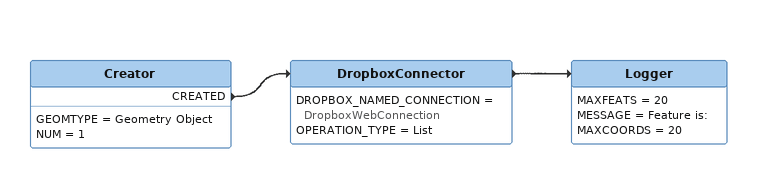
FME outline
Creator
    GEOMTYPE = Geometry Object
    NUM = 1
    CREATED -> DropboxConnector
DropboxConnector
    DROPBOX_NAMED_CONNECTION = DropboxWebConnection
    OPERATION_TYPE = List
    -> Logger
Logger
    MAXFEATS = 20
    MESSAGE = Feature is:
    MAXCOORDS = 20
